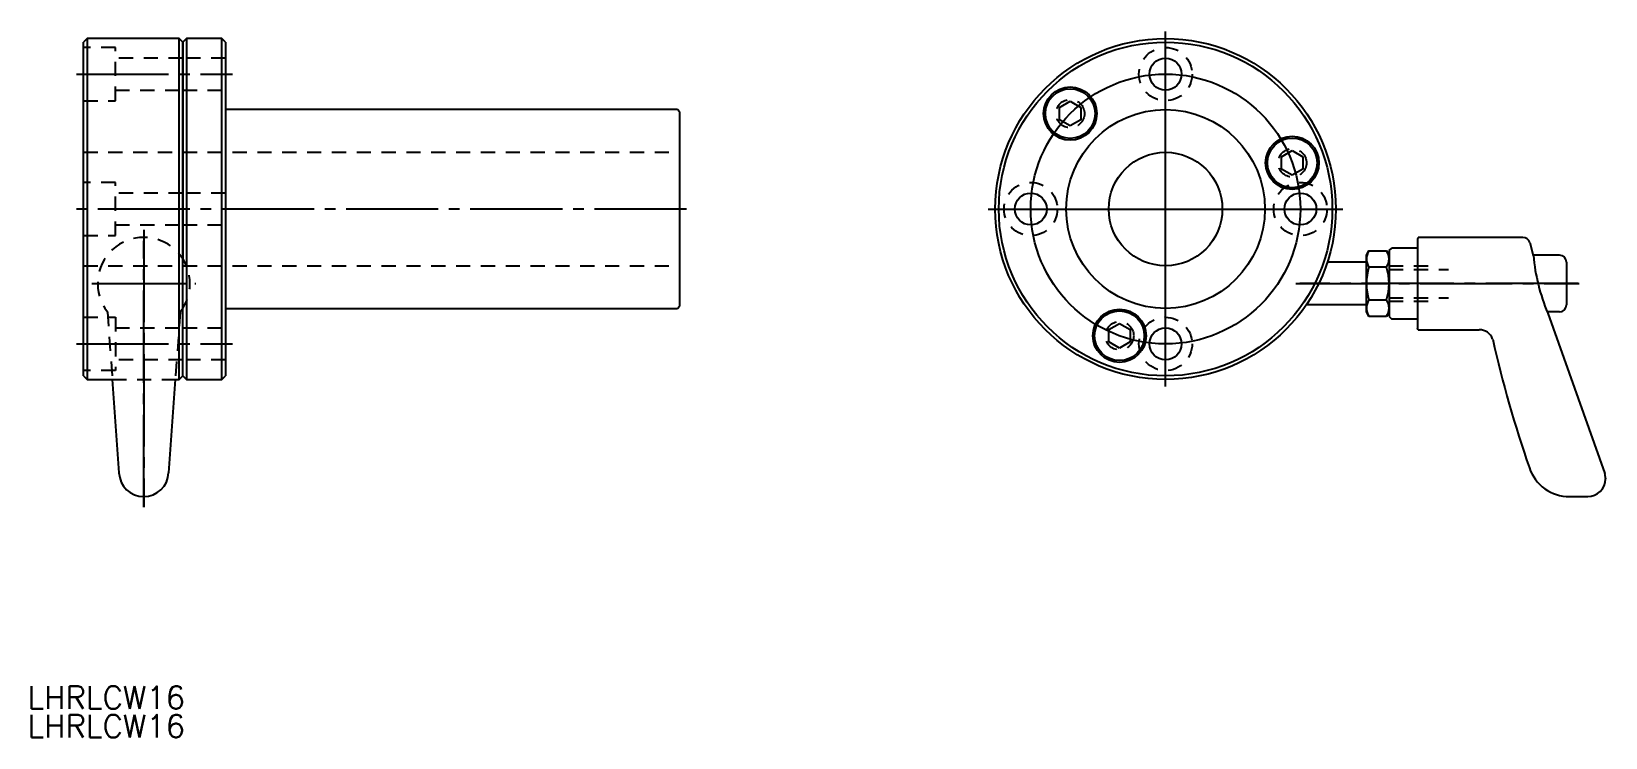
# Model space of a CAD drawing. Extents: x -210 to 12, y 192 to 291.
import ezdxf

# ---------------------------------------------------------------- set-up
doc = ezdxf.new("R2010")
doc.units = 0
doc.linetypes.add('CENTER', pattern=[17.5, 13, -1.5, 1.5, -1.5])
doc.linetypes.add('DASHED', pattern=[3.5, 2, -1.5])
doc.layers.get('0').update_dxf_attribs({"linetype": 'CONTINUOUS'})
doc.layers.add('CENTER', color=1, linetype='CENTER')
doc.styles.get("Standard").update_dxf_attribs({"font": 'txt.shx', "bigfont": '@extfont2.shx'})

msp = doc.modelspace()

# ---------------------------------------------------------------- linework, layer by layer
at = {"color": 7, "linetype": 'CONTINUOUS'}
for p, q in [((-202.03, 290.36), (-202.53, 289.86)), ((-202.53, 242.86), (-202.53, 289.86)), ((-202.03, 290.36), (-202.03, 242.36)), ((-189.03, 290.36), (-202.03, 290.36)), ((-189.03, 242.36), (-189.03, 290.36)), ((-188.53, 289.86), (-189.03, 290.36)), ((-188.03, 290.36), (-188.53, 289.86)), ((-188.53, 289.86), (-188.53, 259.33)), ((-188.53, 242.86), (-188.53, 289.86)), ((-188.03, 290.36), (-188.03, 242.36)), ((-183.03, 290.36), (-188.03, 290.36)), ((-183.03, 242.36), (-183.03, 290.36)), ((-182.53, 289.86), (-183.03, 290.36)), ((-182.53, 289.86), (-182.53, 242.86)), ((-118.83, 280.36), (-182.53, 280.36)), ((-118.53, 280.06), (-118.83, 280.36)), ((-118.53, 280.06), (-118.53, 252.66)), ((-64.97, 280.66), (-63.47, 281.53)), ((-64.97, 278.93), (-64.97, 280.66)), ((-63.47, 281.53), (-61.97, 280.66)), ((-61.97, 280.66), (-61.97, 278.93)), ((-63.47, 278.06), (-64.97, 278.93)), ((-61.97, 278.93), (-63.47, 278.06)), ((-33.68, 273.73), (-32.18, 274.59)), ((-33.68, 271.99), (-33.68, 273.73)), ((-32.18, 274.59), (-30.68, 273.73)), ((-30.68, 273.73), (-30.68, 271.99)), ((-32.18, 271.13), (-33.68, 271.99)), ((-30.68, 271.99), (-32.18, 271.13)), ((-14.45, 262.36), (-14.54, 262.16)), ((-14.54, 262.16), (-14.54, 249.56)), ((0.33, 262.36), (-14.45, 262.36)), ((-21.74, 259.86), (-21.38, 260.48)), ((-21.74, 251.86), (-21.74, 259.86)), ((-21.38, 260.48), (-18.89, 260.48)), ((-18.89, 260.48), (-18.54, 259.86)), ((-18.54, 260.5), (-18.17, 260.86)), ((-18.54, 260.5), (-18.54, 251.23)), ((-18.54, 259.86), (-18.54, 251.86)), ((-14.54, 260.86), (-18.17, 260.86)), ((1.3, 261.63), (1.79, 259.8)), ((5.46, 259.86), (1.78, 259.86)), ((-21.74, 258.86), (-27.33, 258.86)), ((-18.89, 258.17), (-21.38, 258.17)), ((6.46, 258.86), (6.46, 252.86)), ((-21.38, 253.55), (-18.89, 253.55)), ((-182.53, 252.36), (-118.83, 252.36)), ((-118.83, 252.36), (-118.53, 252.66)), ((-21.74, 252.86), (-30.28, 252.86)), ((-21.38, 251.24), (-21.74, 251.86)), ((-18.89, 251.24), (-21.38, 251.24)), ((-18.54, 251.86), (-18.89, 251.24)), ((-18.54, 251.23), (-18.17, 250.86)), ((-14.54, 250.86), (-18.17, 250.86)), ((5.46, 251.86), (3.75, 251.86)), ((3.82, 251.7), (11.85, 229.11)), ((-58.03, 249.37), (-56.53, 250.24)), ((-58.03, 247.64), (-58.03, 249.37)), ((-56.53, 250.24), (-55.03, 249.37)), ((-55.03, 249.37), (-55.03, 247.64)), ((-14.45, 249.36), (-14.54, 249.56)), ((-14.45, 249.36), (-5.83, 249.36)), ((-56.53, 246.78), (-58.03, 247.64)), ((-55.03, 247.64), (-56.53, 246.78)), ((-202.53, 242.86), (-202.03, 242.36)), ((-202.03, 242.36), (-198.47, 242.36)), ((-198.47, 242.36), (-197.53, 229.21)), ((-189.59, 242.36), (-190.53, 229.21)), ((-189.59, 242.36), (-189.03, 242.36)), ((-189.03, 242.36), (-188.53, 242.86)), ((-188.4, 242.73), (-188.03, 242.36)), ((-188.03, 242.36), (-183.03, 242.36)), ((-183.03, 242.36), (-182.53, 242.86)), ((11.96, 228.44), (11.96, 228.36)), ((6.9, 225.86), (9.46, 225.86))]:
    msp.add_line(p, q, dxfattribs=at)
at = {"color": 3, "linetype": 'DASHED'}
for p, q in [((-198.03, 289.11), (-202.53, 289.11)), ((-198.03, 281.61), (-198.03, 289.11)), ((-188.53, 287.61), (-198.03, 287.61)), ((-182.53, 287.61), (-188.53, 287.61)), ((-198.03, 283.11), (-188.53, 283.11)), ((-188.53, 283.11), (-182.53, 283.11)), ((-202.53, 281.61), (-198.03, 281.61)), ((-202.53, 274.36), (-118.53, 274.36)), ((-198.03, 270.11), (-202.53, 270.11)), ((-198.03, 262.61), (-198.03, 270.11)), ((-188.53, 268.61), (-198.03, 268.61)), ((-182.53, 268.61), (-188.53, 268.61)), ((-198.03, 264.11), (-188.53, 264.11)), ((-188.53, 264.11), (-182.53, 264.11)), ((-202.53, 262.61), (-198.03, 262.61)), ((-202.53, 258.36), (-118.53, 258.36)), ((-18.54, 258.36), (-11.54, 258.36)), ((-18.54, 257.86), (-10.14, 257.86)), ((-18.54, 253.86), (-10.14, 253.86)), ((-18.54, 253.36), (-11.54, 253.36)), ((-202.53, 251.11), (-198.03, 251.11)), ((-199.15, 251.86), (-198.47, 242.36)), ((-198.03, 251.11), (-198.03, 243.61)), ((-188.91, 251.86), (-189.59, 242.36)), ((-198.03, 249.61), (-188.53, 249.61)), ((-188.53, 249.61), (-182.53, 249.61)), ((-188.53, 245.11), (-198.03, 245.11)), ((-182.53, 245.11), (-188.53, 245.11)), ((-198.03, 243.61), (-202.53, 243.61)), ((-198.47, 242.36), (-189.59, 242.36)), ((-188.53, 242.86), (-188.4, 242.73))]:
    msp.add_line(p, q, dxfattribs=at)
at = {"color": 1, "linetype": 'CENTER'}
msp.add_line((-117.53, 266.36), (-203.53, 266.36), dxfattribs=at)
at = {"color": 12, "linetype": 'CENTER'}
msp.add_line((8.09, 255.86), (-31.11, 255.86), dxfattribs=at)
at = {"color": 7, "linetype": 'CONTINUOUS'}
for centre, radius in [((-50.04, 266.36), 24), ((-50.04, 266.36), 23.5), ((-50.04, 285.36), 2.25), ((-63.47, 279.8), 3.75), ((-63.47, 279.8), 3.5), ((-50.04, 266.36), 14), ((-32.18, 272.86), 3.75), ((-32.18, 272.86), 3.5), ((-50.04, 266.36), 8), ((-69.04, 266.36), 2.25), ((-31.04, 266.36), 2.25), ((-56.53, 248.51), 3.75), ((-56.53, 248.51), 3.5), ((-50.04, 247.36), 2.25)]:
    msp.add_circle(centre, radius, dxfattribs=at)
at = {"color": 3, "linetype": 'DASHED'}
for centre, radius in [((-50.04, 285.36), 3.75), ((-63.47, 279.8), 2), ((-32.18, 272.86), 2), ((-69.04, 266.36), 3.75), ((-31.04, 266.36), 3.75), ((-50.04, 247.36), 3.75), ((-56.53, 248.51), 2)]:
    msp.add_circle(centre, radius, dxfattribs=at)
msp.add_arc((-194.03, 255.86), 6.5, 322.0201, 217.9799, dxfattribs=at)
at = {"color": 7, "linetype": 'CONTINUOUS'}
for centre, radius, start, end in [((0.33, 261.36), 1, 15.7247, 90), ((-19.69, 259.33), 2.04, 145.6158, 214.3842), ((-20.58, 259.33), 2.04, 325.6158, 34.3842), ((29.21, 262.34), 27.53, 185.2907, 202.7322), ((5.46, 258.86), 1, 0, 90), ((-14.09, 255.86), 7.64, 162.412, 197.588), ((-26.18, 255.86), 7.64, 342.412, 17.588), ((-194.03, 255.86), 6.5, 356.1557, 0), ((-19.69, 252.4), 2.04, 145.6158, 214.3842), ((-20.58, 252.4), 2.04, 325.6158, 34.3842), ((5.46, 252.86), 1, 270, 0), ((-5.83, 247.36), 2, 19.379, 90), ((164.09, 286.12), 172.29, 192.7741, 199.0455), ((-194.03, 229.36), 3.5, 182.543, 357.4475), ((6.9, 231.86), 6, 199.1019, 270), ((9.96, 228.44), 2, 0, 19.5744), ((9.46, 228.36), 2.5, 270, 0)]:
    msp.add_arc(centre, radius, start, end, dxfattribs=at)
at = {"layer": 'CENTER', "color": 1, "linetype": 'CONTINUOUS'}
for p, q in [((-50.04, 241.36), (-50.04, 291.36)), ((-75.04, 266.36), (-25.04, 266.36)), ((-50.13, 266.36), (-49.95, 266.36)), ((-50.04, 266.27), (-50.04, 266.45))]:
    msp.add_line(p, q, dxfattribs=at)
at = {"layer": 'CENTER', "color": 1, "linetype": 'CENTER'}
for p, q in [((-203.53, 285.36), (-181.53, 285.36)), ((-194.03, 263.42), (-194.03, 224.37)), ((-194.03, 224.37), (-194.03, 261.86)), ((-201.36, 255.86), (-186.72, 255.86)), ((-200.03, 255.86), (-188.03, 255.86)), ((-31.67, 255.86), (8.24, 255.86)), ((-203.53, 247.36), (-181.53, 247.36))]:
    msp.add_line(p, q, dxfattribs=at)
at = {"layer": 'CENTER', "color": 1, "linetype": 'CONTINUOUS'}
msp.add_circle((-50.04, 266.36), 19, dxfattribs=at)

# ---------------------------------------------------------------- texts
at = {"color": 7, "linetype": 'CONTINUOUS'}
for p in [(-210.41, 195.95), (-210.41, 191.93)]:
    msp.add_text('LHRLCW16', height=3.2, dxfattribs=at).set_placement(p)

doc.saveas('drawing.dxf')
